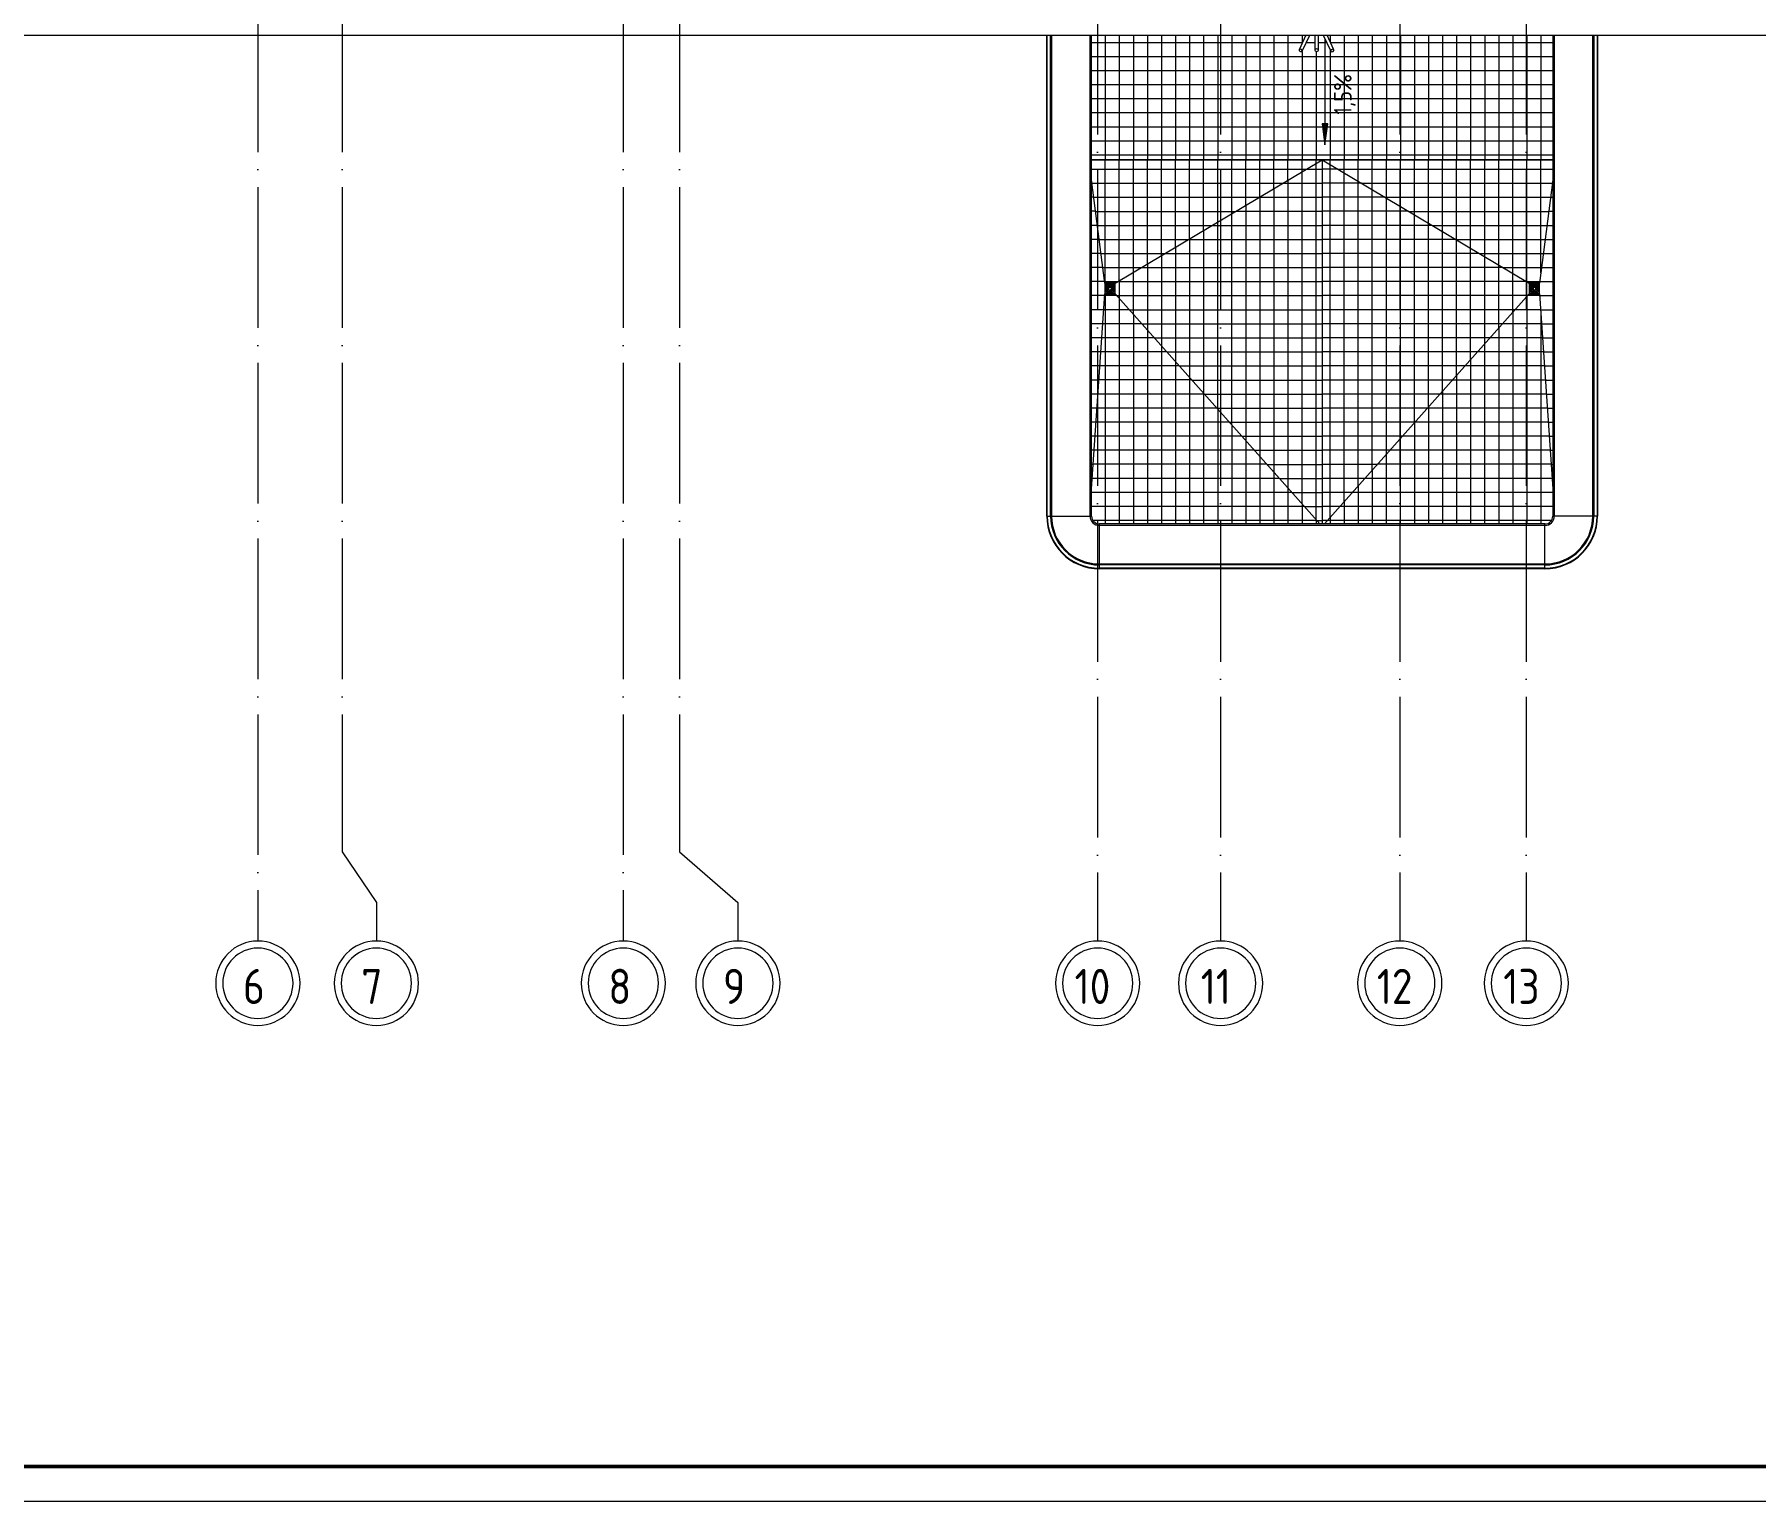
# Model space of a CAD drawing. Header units: millimetres. Extents: x -88595 to 880822, y -1054509 to -148035.
# Drawn here: x 518784 to 543276, y -304452 to -283580 of the extents above; entities that cross this region are included whole.
import ezdxf

# ---------------------------------------------------------------- set-up
doc = ezdxf.new("R2010")
doc.units = ezdxf.units.MM
doc.linetypes.add('ADSK_Линия сетки', pattern=[25, 20, -2.5, 0, -2.5])
for name, color, linetype, lineweight in [('Крыша', 7, 'Continuous', 9), ('Крыша штриховка', 7, 'Continuous', 9), ('Мебель', 7, 'Continuous', 18), ('Оборудование', 7, 'Continuous', 18), ('Ограждение', 7, 'Continuous', 9), ('Оси', 7, 'Continuous', 9), ('Основные надписи', 7, 'Continuous', 30), ('Размеры', 7, 'Continuous', 9), ('Тонкие линии', 7, 'Continuous', 18)]:
    doc.layers.add(name, color=color, linetype=linetype, lineweight=lineweight)
doc.styles.add('GOST Common_1', font='GOST_Common.ttf', dxfattribs={"width": 0.9, "height": 500})
doc.styles.add('GOST Common_2', font='GOST_Common.ttf', dxfattribs={"width": 0.9, "height": 350})

# ---------------------------------------------------------------- blocks, each defined once
blk = doc.blocks.new('ADSK_Рамка - Форма 3-3616731-План подвала_')
at = {"layer": 'Основные надписи', "lineweight": 50}
blk.add_line((-1361, -143.5), (-197, -143.5), dxfattribs=at)
at = {"layer": 'Тонкие линии', "lineweight": 20}
blk.add_line((-192, -148.5), (-1381, -148.5), dxfattribs=at)
blk = doc.blocks.new('Кровля')
at = {"layer": 'Размеры'}
blk.add_hatch(color=256, dxfattribs=at).paths.add_polyline_path([(549416, 641287), (549455, 641587), (549376, 641586)])
at = {"layer": 'Крыша'}
for p, q in [((552657, 641076), (546094, 641074)), ((546094, 641075), (552657, 641075)), ((546430, 639317), (549376, 641075)), ((549376, 641075), (549376, 635893)), ((549376, 641075), (552322, 639317)), ((546282, 639317), (546094, 640791)), ((552657, 640791), (552470, 639317)), ((546430, 639317), (546282, 639317)), ((546282, 639317), (546282, 639169)), ((546430, 639169), (546430, 639317)), ((552322, 639317), (552322, 639169)), ((552470, 639317), (552322, 639317)), ((552470, 639169), (552470, 639317)), ((546094, 636392), (546282, 639169)), ((546282, 639169), (546430, 639169)), ((546430, 639169), (549343, 635893)), ((549343, 635893), (546430, 639169)), ((549408, 635893), (552322, 639169)), ((552322, 639169), (549408, 635893)), ((552322, 639169), (552470, 639169)), ((552470, 639169), (552657, 636392))]:
    blk.add_line(p, q, dxfattribs=at)
at = {"layer": 'Крыша штриховка', "linetype": 'Continuous'}
for p, q in [((549094, 642740), (546094, 642740)), ((546289, 642847), (546289, 641074)), ((546489, 642847), (546489, 641074)), ((546689, 642847), (546689, 641074)), ((546889, 642847), (546889, 641074)), ((547089, 642847), (547089, 641074)), ((547289, 642847), (547289, 641074)), ((547489, 642847), (547489, 641074)), ((547689, 642847), (547689, 641074)), ((547889, 642847), (547889, 641075)), ((548089, 642847), (548089, 641075)), ((548289, 642847), (548289, 641075)), ((548489, 642847), (548489, 641075)), ((548689, 642847), (548689, 641075)), ((548889, 642847), (548889, 641075)), ((549089, 642847), (549089, 642730)), ((549272, 642740), (549149, 642740)), ((549442, 642740), (549321, 642740)), ((549489, 642847), (549489, 642757)), ((552657, 642740), (549497, 642740)), ((549689, 642847), (549689, 641075)), ((549889, 642847), (549889, 641075)), ((550089, 642847), (550089, 641075)), ((550289, 642847), (550289, 641075)), ((550489, 642847), (550489, 641075)), ((550689, 642847), (550689, 641075)), ((550889, 642847), (550889, 641075)), ((551089, 642847), (551089, 641075)), ((551289, 642847), (551289, 641076)), ((551489, 642847), (551489, 641076)), ((551689, 642847), (551689, 641076)), ((551889, 642847), (551889, 641076)), ((552089, 642847), (552089, 641076)), ((552289, 642847), (552289, 641076)), ((552489, 642847), (552489, 641076)), ((552657, 642540), (546094, 642540)), ((549089, 642615), (549089, 641075)), ((549289, 642617), (549289, 641075)), ((549489, 642639), (549489, 641075)), ((552657, 642340), (546094, 642340)), ((552657, 642140), (546094, 642140)), ((552657, 641940), (546094, 641940)), ((552657, 641740), (546094, 641740)), ((552657, 641540), (546094, 641540)), ((552657, 641340), (546094, 641340)), ((552657, 641140), (546094, 641140)), ((546289, 639317), (546289, 641074)), ((546489, 639353), (546489, 641074)), ((546689, 639472), (546689, 641074)), ((546889, 639592), (546889, 641074)), ((547089, 639711), (547089, 641074)), ((547289, 639830), (547289, 641074)), ((547489, 639949), (547489, 641074)), ((547689, 640069), (547689, 641074)), ((547889, 640188), (547889, 641075)), ((548089, 640307), (548089, 641075)), ((548289, 640427), (548289, 641075)), ((548489, 640546), (548489, 641075)), ((548689, 640665), (548689, 641075)), ((548889, 640785), (548889, 641075)), ((549089, 640904), (549089, 641075)), ((549288, 641023), (549288, 635955)), ((549289, 641023), (549289, 641075)), ((549489, 641007), (549489, 641074)), ((549489, 635985), (549489, 641007)), ((549689, 640888), (549689, 641074)), ((549889, 640769), (549889, 641074)), ((550089, 640650), (550089, 641074)), ((550289, 640530), (550289, 641074)), ((550489, 640411), (550489, 641074)), ((550689, 640292), (550689, 641074)), ((550889, 640172), (550889, 641074)), ((551089, 640053), (551089, 641074)), ((551289, 639934), (551289, 641075)), ((551489, 639814), (551489, 641075)), ((551689, 639695), (551689, 641075)), ((551889, 639576), (551889, 641075)), ((552089, 639456), (552089, 641075)), ((552289, 639337), (552289, 641075)), ((552489, 639467), (552489, 641075)), ((546094, 640940), (549149, 640940)), ((546100, 640741), (546094, 640741)), ((546100, 640740), (548814, 640740)), ((548816, 640741), (549376, 640741)), ((548888, 640784), (548888, 636405)), ((549088, 640903), (549088, 636180)), ((549151, 640941), (549376, 640941)), ((549599, 640941), (549376, 640941)), ((549935, 640741), (549376, 640741)), ((549602, 640940), (552657, 640940)), ((549689, 636209), (549689, 640887)), ((549889, 636434), (549889, 640768)), ((549937, 640740), (552651, 640740)), ((552651, 640741), (552657, 640741)), ((546126, 640541), (546094, 640541)), ((546126, 640540), (548479, 640540)), ((548480, 640541), (549376, 640541)), ((548488, 640546), (548488, 636855)), ((548688, 640665), (548688, 636630)), ((550270, 640541), (549376, 640541)), ((550089, 636659), (550089, 640649)), ((550272, 640540), (552625, 640540)), ((550289, 636884), (550289, 640530)), ((552625, 640541), (552657, 640541)), ((546151, 640341), (546094, 640341)), ((546151, 640340), (548144, 640340)), ((548088, 640307), (548088, 637304)), ((548145, 640341), (549376, 640341)), ((548288, 640426), (548288, 637080)), ((550605, 640341), (549376, 640341)), ((550489, 637109), (550489, 640410)), ((550607, 640340), (552600, 640340)), ((550689, 637334), (550689, 640291)), ((552600, 640341), (552657, 640341)), ((546177, 640141), (546094, 640141)), ((546177, 640140), (547809, 640140)), ((547688, 640068), (547688, 637754)), ((547810, 640141), (549376, 640141)), ((547888, 640188), (547888, 637529)), ((550941, 640141), (549376, 640141)), ((550889, 637559), (550889, 640172)), ((550942, 640140), (552574, 640140)), ((551089, 637783), (551089, 640053)), ((552574, 640141), (552657, 640141)), ((546202, 639941), (546094, 639941)), ((546202, 639941), (547474, 639941)), ((547288, 639830), (547288, 638204)), ((547475, 639941), (549376, 639941)), ((547488, 639949), (547488, 637979)), ((551276, 639941), (549376, 639941)), ((551277, 639941), (552549, 639941)), ((551289, 638008), (551289, 639933)), ((551489, 638233), (551489, 639814)), ((552549, 639941), (552657, 639941)), ((546228, 639741), (546094, 639741)), ((546253, 639541), (546094, 639541)), ((546228, 639741), (547139, 639741)), ((546253, 639541), (546804, 639541)), ((546804, 639541), (549376, 639541)), ((546888, 639591), (546888, 638654)), ((547088, 639710), (547088, 638429)), ((547139, 639741), (549376, 639741)), ((551611, 639741), (549376, 639741)), ((551947, 639541), (549376, 639541)), ((551612, 639741), (552523, 639741)), ((551689, 638458), (551689, 639695)), ((551889, 638683), (551889, 639576)), ((551947, 639541), (552498, 639541)), ((552498, 639541), (552657, 639541)), ((552523, 639741), (552657, 639741)), ((546279, 639341), (546094, 639341)), ((546279, 639341), (546469, 639341)), ((546469, 639341), (549376, 639341)), ((546488, 639353), (546488, 639103)), ((546688, 639472), (546688, 638878)), ((552282, 639341), (549376, 639341)), ((552089, 638908), (552089, 639456)), ((552282, 639341), (552472, 639341)), ((552289, 639133), (552289, 639337)), ((552472, 639341), (552657, 639341)), ((546280, 639141), (546094, 639141)), ((546454, 639141), (546280, 639141)), ((546289, 639169), (546289, 635893)), ((546455, 639141), (549376, 639141)), ((546489, 639102), (546489, 635893)), ((552296, 639141), (549376, 639141)), ((552288, 639132), (552288, 635893)), ((552471, 639141), (552296, 639141)), ((552471, 639141), (552657, 639141)), ((546266, 638941), (546094, 638941)), ((546632, 638941), (546266, 638941)), ((546633, 638941), (549376, 638941)), ((546689, 638877), (546689, 635893)), ((552118, 638941), (549376, 638941)), ((552088, 638907), (552088, 635893)), ((552485, 638941), (552119, 638941)), ((552485, 638941), (552657, 638941)), ((552488, 638890), (552488, 635893)), ((546253, 638741), (546094, 638741)), ((546239, 638541), (546094, 638541)), ((546988, 638541), (546239, 638541)), ((546810, 638741), (546253, 638741)), ((546811, 638741), (549376, 638741)), ((546889, 638652), (546889, 635893)), ((546988, 638541), (549376, 638541)), ((551940, 638741), (549376, 638741)), ((551763, 638541), (549376, 638541)), ((552512, 638541), (551763, 638541)), ((551888, 638682), (551888, 635893)), ((552498, 638741), (551941, 638741)), ((552498, 638741), (552657, 638741)), ((552512, 638541), (552657, 638541)), ((546225, 638341), (546094, 638341)), ((547165, 638341), (546226, 638341)), ((547089, 638427), (547089, 635893)), ((547166, 638341), (549376, 638341)), ((551585, 638341), (549376, 638341)), ((552525, 638341), (551585, 638341)), ((551688, 638458), (551688, 635893)), ((552526, 638341), (552657, 638341)), ((546212, 638141), (546094, 638141)), ((547343, 638141), (546212, 638141)), ((547289, 638203), (547289, 635893)), ((547344, 638141), (549376, 638141)), ((551407, 638141), (549376, 638141)), ((552539, 638141), (551407, 638141)), ((551488, 638233), (551488, 635893)), ((552539, 638141), (552657, 638141)), ((546198, 637941), (546094, 637941)), ((547521, 637942), (546198, 637942)), ((547489, 637978), (547489, 635893)), ((547522, 637941), (549376, 637941)), ((551229, 637941), (549376, 637941)), ((552553, 637941), (551229, 637941)), ((551288, 638008), (551288, 635893)), ((552553, 637941), (552657, 637941)), ((546185, 637741), (546094, 637741)), ((546171, 637541), (546094, 637541)), ((547877, 637542), (546171, 637542)), ((547699, 637742), (546185, 637742)), ((547689, 637753), (547689, 635893)), ((547700, 637741), (549376, 637741)), ((547878, 637541), (549376, 637541)), ((551051, 637741), (549376, 637741)), ((550873, 637541), (549376, 637541)), ((552580, 637542), (550874, 637542)), ((550888, 637558), (550888, 635893)), ((552566, 637741), (551052, 637741)), ((551088, 637783), (551088, 635893)), ((552566, 637741), (552657, 637741)), ((552580, 637541), (552657, 637541)), ((546158, 637341), (546094, 637341)), ((548055, 637342), (546158, 637342)), ((547889, 637528), (547889, 635893)), ((548056, 637341), (549376, 637341)), ((548089, 637303), (548089, 635893)), ((550695, 637341), (549376, 637341)), ((550688, 637333), (550688, 635893)), ((552593, 637342), (550696, 637342)), ((552593, 637341), (552657, 637341)), ((546144, 637141), (546094, 637141)), ((548233, 637142), (546144, 637142)), ((548234, 637141), (549376, 637141)), ((548289, 637078), (548289, 635893)), ((550517, 637141), (549376, 637141)), ((550488, 637108), (550488, 635893)), ((552607, 637142), (550518, 637142)), ((552607, 637141), (552657, 637141)), ((546131, 636941), (546094, 636941)), ((548411, 636942), (546131, 636942)), ((548411, 636941), (549376, 636941)), ((548489, 636854), (548489, 635893)), ((550340, 636941), (549376, 636941)), ((550288, 636883), (550288, 635893)), ((552620, 636942), (550340, 636942)), ((552620, 636941), (552657, 636941)), ((546117, 636741), (546094, 636741)), ((548588, 636742), (546117, 636742)), ((548589, 636741), (549376, 636741)), ((548689, 636629), (548689, 635893)), ((550162, 636741), (549376, 636741)), ((550088, 636659), (550088, 635893)), ((552634, 636742), (550162, 636742)), ((552634, 636741), (552657, 636741)), ((546104, 636541), (546094, 636541)), ((548944, 636342), (546094, 636342)), ((548766, 636542), (546104, 636542)), ((548767, 636541), (549376, 636541)), ((548889, 636404), (548889, 635893)), ((548945, 636341), (549376, 636341)), ((549984, 636541), (549376, 636541)), ((549806, 636341), (549376, 636341)), ((552657, 636342), (549807, 636342)), ((549888, 636434), (549888, 635893)), ((552647, 636542), (549984, 636542)), ((552647, 636541), (552657, 636541)), ((549122, 636142), (546094, 636142)), ((549089, 636179), (549089, 635893)), ((549123, 636141), (549376, 636141)), ((549628, 636141), (549376, 636141)), ((552657, 636142), (549629, 636142)), ((549688, 636209), (549688, 635893)), ((549300, 635942), (546114, 635942)), ((549289, 635954), (549289, 635893)), ((549301, 635941), (549376, 635941)), ((549450, 635941), (549376, 635941)), ((552637, 635942), (549451, 635942)), ((549488, 635984), (549488, 635893))]:
    blk.add_line(p, q, dxfattribs=at)
at = {"layer": 'Мебель'}
for p, q in [((549144, 642847), (549048, 642640)), ((549093, 642619), (549199, 642847)), ((549272, 642847), (549272, 642633)), ((549322, 642633), (549322, 642847)), ((549392, 642847), (549498, 642619)), ((549543, 642640), (549447, 642847))]:
    blk.add_line(p, q, dxfattribs=at)
for centre, major_axis, ratio, start_param, end_param in [((549071, 642630), (-22.7, 10.5), 0.627171, 3.776342, 6.917934), ((549071, 642630), (-22.7, 10.5), 0.627171, 0.634749, 3.776342), ((549297, 642633), (25, 0), 0.707107, 0, 3.141593), ((549297, 642633), (-25, 0), 0.707107, 0, 3.141593), ((549521, 642629), (22.7, 10.5), 0.627171, 2.506844, 5.648436), ((549521, 642629), (22.7, 10.5), 0.627171, 5.648436, 8.790029)]:
    blk.add_ellipse(centre, major_axis=major_axis, ratio=ratio, start_param=start_param, end_param=end_param, dxfattribs=at)
at = {"layer": 'Оборудование'}
for p, q in [((546430, 639317), (546282, 639317)), ((546282, 639317), (546282, 639169)), ((546286, 639173), (546286, 639313)), ((546286, 639313), (546426, 639313)), ((546293, 639284), (546293, 639204)), ((546295, 639284), (546295, 639204)), ((546303, 639284), (546303, 639204)), ((546305, 639284), (546305, 639204)), ((546309, 639268), (546309, 639220)), ((546311, 639268), (546311, 639220)), ((546315, 639306), (546395, 639306)), ((546315, 639304), (546395, 639304)), ((546315, 639296), (546395, 639296)), ((546315, 639294), (546395, 639294)), ((546319, 639268), (546319, 639220)), ((546321, 639268), (546321, 639220)), ((546331, 639290), (546379, 639290)), ((546331, 639288), (546379, 639288)), ((546331, 639280), (546379, 639280)), ((546331, 639278), (546379, 639278)), ((546347, 639274), (546363, 639274)), ((546347, 639272), (546363, 639272)), ((546347, 639264), (546363, 639264)), ((546347, 639262), (546363, 639262)), ((546390, 639268), (546390, 639220)), ((546392, 639268), (546392, 639220)), ((546400, 639268), (546400, 639220)), ((546402, 639268), (546402, 639220)), ((546406, 639284), (546406, 639204)), ((546408, 639284), (546408, 639204)), ((546416, 639284), (546416, 639204)), ((546418, 639284), (546418, 639204)), ((546426, 639313), (546426, 639173)), ((546430, 639169), (546430, 639317)), ((552326, 639173), (552326, 639313)), ((552326, 639313), (552466, 639313)), ((552333, 639284), (552333, 639204)), ((552335, 639284), (552335, 639204)), ((552343, 639284), (552343, 639204)), ((552345, 639284), (552345, 639204)), ((552349, 639268), (552349, 639220)), ((552351, 639268), (552351, 639220)), ((552355, 639306), (552435, 639306)), ((552355, 639304), (552435, 639304)), ((552355, 639296), (552435, 639296)), ((552355, 639294), (552435, 639294)), ((552359, 639268), (552359, 639220)), ((552361, 639268), (552361, 639220)), ((552371, 639290), (552419, 639290)), ((552371, 639288), (552419, 639288)), ((552371, 639280), (552419, 639280)), ((552371, 639278), (552419, 639278)), ((552387, 639274), (552403, 639274)), ((552387, 639272), (552403, 639272)), ((552387, 639264), (552403, 639264)), ((552387, 639262), (552403, 639262)), ((552430, 639268), (552430, 639220)), ((552432, 639268), (552432, 639220)), ((552440, 639268), (552440, 639220)), ((552442, 639268), (552442, 639220)), ((552446, 639284), (552446, 639204)), ((552448, 639284), (552448, 639204)), ((552456, 639284), (552456, 639204)), ((552458, 639284), (552458, 639204)), ((552466, 639313), (552466, 639173)), ((546282, 639169), (546430, 639169)), ((546426, 639173), (546286, 639173)), ((546315, 639193), (546395, 639193)), ((546315, 639191), (546395, 639191)), ((546315, 639183), (546395, 639183)), ((546315, 639181), (546395, 639181)), ((546325, 639252), (546325, 639236)), ((546327, 639252), (546327, 639236)), ((546331, 639209), (546379, 639209)), ((546331, 639207), (546379, 639207)), ((546331, 639199), (546379, 639199)), ((546331, 639197), (546379, 639197)), ((546335, 639252), (546335, 639236)), ((546337, 639252), (546337, 639236)), ((546347, 639225), (546363, 639225)), ((546347, 639223), (546363, 639223)), ((546347, 639215), (546363, 639215)), ((546347, 639213), (546363, 639213)), ((546374, 639252), (546374, 639236)), ((546376, 639252), (546376, 639236)), ((546384, 639252), (546384, 639236)), ((546386, 639252), (546386, 639236)), ((552466, 639173), (552326, 639173)), ((552355, 639193), (552435, 639193)), ((552355, 639191), (552435, 639191)), ((552355, 639183), (552435, 639183)), ((552355, 639181), (552435, 639181)), ((552365, 639252), (552365, 639236)), ((552367, 639252), (552367, 639236)), ((552371, 639209), (552419, 639209)), ((552371, 639207), (552419, 639207)), ((552371, 639199), (552419, 639199)), ((552371, 639197), (552419, 639197)), ((552375, 639252), (552375, 639236)), ((552377, 639252), (552377, 639236)), ((552387, 639225), (552403, 639225)), ((552387, 639223), (552403, 639223)), ((552387, 639215), (552403, 639215)), ((552387, 639213), (552403, 639213)), ((552414, 639252), (552414, 639236)), ((552416, 639252), (552416, 639236)), ((552424, 639252), (552424, 639236)), ((552426, 639252), (552426, 639236))]:
    blk.add_line(p, q, dxfattribs=at)
for centre, radius, start, end in [((546299, 639284), 6.24, 0, 180), ((546299, 639284), 3.76, 0, 180), ((546315, 639300), 6.24, 90, 270), ((546315, 639268), 6.24, 0, 180), ((546315, 639300), 3.76, 90, 270), ((546315, 639268), 3.76, 0, 180), ((546331, 639284), 6.24, 90, 270), ((546331, 639252), 6.24, 0, 180), ((546331, 639284), 3.76, 90, 270), ((546331, 639252), 3.76, 0, 180), ((546347, 639268), 6.24, 90, 270), ((546347, 639268), 3.76, 90, 270), ((546363, 639268), 6.24, 270, 90), ((546363, 639268), 3.76, 270, 90), ((546380, 639252), 6.24, 0, 180), ((546380, 639252), 3.76, 0, 180), ((546379, 639284), 6.24, 270, 90), ((546379, 639284), 3.76, 270, 90), ((546396, 639268), 6.24, 0, 180), ((546396, 639268), 3.76, 0, 180), ((546395, 639300), 6.24, 270, 90), ((546395, 639300), 3.76, 270, 90), ((546412, 639284), 6.24, 0, 180), ((546412, 639284), 3.76, 0, 180), ((552339, 639284), 6.24, 0, 180), ((552339, 639284), 3.76, 0, 180), ((552355, 639300), 6.24, 90, 270), ((552355, 639268), 6.24, 0, 180), ((552355, 639300), 3.76, 90, 270), ((552355, 639268), 3.76, 0, 180), ((552371, 639284), 6.24, 90, 270), ((552371, 639252), 6.24, 0, 180), ((552371, 639284), 3.76, 90, 270), ((552371, 639252), 3.76, 0, 180), ((552387, 639268), 6.24, 90, 270), ((552387, 639268), 3.76, 90, 270), ((552403, 639268), 6.24, 270, 90), ((552403, 639268), 3.76, 270, 90), ((552420, 639252), 6.24, 0, 180), ((552420, 639252), 3.76, 0, 180), ((552419, 639284), 6.24, 270, 90), ((552419, 639284), 3.76, 270, 90), ((552436, 639268), 6.24, 0, 180), ((552436, 639268), 3.76, 0, 180), ((552435, 639300), 6.24, 270, 90), ((552435, 639300), 3.76, 270, 90), ((552452, 639284), 6.24, 0, 180), ((552452, 639284), 3.76, 0, 180), ((546299, 639204), 6.24, 180, 0), ((546299, 639204), 3.76, 180, 0), ((546315, 639220), 6.24, 180, 0), ((546315, 639187), 6.24, 90, 270), ((546315, 639220), 3.76, 180, 0), ((546315, 639187), 3.76, 90, 270), ((546331, 639236), 6.24, 180, 0), ((546331, 639203), 6.24, 90, 270), ((546331, 639236), 3.76, 180, 0), ((546331, 639203), 3.76, 90, 270), ((546347, 639219), 6.24, 90, 270), ((546347, 639219), 3.76, 90, 270), ((546363, 639219), 6.24, 270, 90), ((546363, 639219), 3.76, 270, 90), ((546380, 639236), 6.24, 180, 0), ((546380, 639236), 3.76, 180, 0), ((546379, 639203), 6.24, 270, 90), ((546379, 639203), 3.76, 270, 90), ((546396, 639220), 6.24, 180, 0), ((546396, 639220), 3.76, 180, 0), ((546395, 639187), 6.24, 270, 90), ((546395, 639187), 3.76, 270, 90), ((546412, 639204), 6.24, 180, 0), ((546412, 639204), 3.76, 180, 0), ((552339, 639204), 6.24, 180, 0), ((552339, 639204), 3.76, 180, 0), ((552355, 639220), 6.24, 180, 0), ((552355, 639187), 6.24, 90, 270), ((552355, 639220), 3.76, 180, 0), ((552355, 639187), 3.76, 90, 270), ((552371, 639236), 6.24, 180, 0), ((552371, 639203), 6.24, 90, 270), ((552371, 639236), 3.76, 180, 0), ((552371, 639203), 3.76, 90, 270), ((552387, 639219), 6.24, 90, 270), ((552387, 639219), 3.76, 90, 270), ((552403, 639219), 6.24, 270, 90), ((552403, 639219), 3.76, 270, 90), ((552420, 639236), 6.24, 180, 0), ((552420, 639236), 3.76, 180, 0), ((552419, 639203), 6.24, 270, 90), ((552419, 639203), 3.76, 270, 90), ((552436, 639220), 6.24, 180, 0), ((552436, 639220), 3.76, 180, 0), ((552435, 639187), 6.24, 270, 90), ((552435, 639187), 3.76, 270, 90), ((552452, 639204), 6.24, 180, 0), ((552452, 639204), 3.76, 180, 0)]:
    blk.add_arc(centre, radius, start, end, dxfattribs=at)
at = {"layer": 'Ограждение'}
for p, q in [((514692, 642847), (583769, 642847)), ((545457, 636005), (545457, 642847)), ((545463, 636005), (545463, 642847)), ((545510, 636005), (545510, 642847)), ((545525, 642847), (545525, 636005)), ((546073, 636005), (546073, 642847)), ((546094, 636005), (546094, 642847)), ((552657, 642847), (552657, 636005)), ((552679, 642847), (552679, 636005)), ((553226, 636005), (553226, 642847)), ((553241, 642847), (553241, 636005)), ((553288, 642847), (553288, 636005)), ((553294, 642847), (553294, 636005)), ((545457, 636005), (545463, 636005)), ((545463, 636005), (545510, 636005)), ((545510, 636005), (545525, 636005)), ((545525, 636005), (546073, 636005)), ((546073, 636005), (546094, 636005)), ((546206, 635872), (546206, 635893)), ((552546, 635893), (546206, 635893)), ((546206, 635324), (546206, 635872)), ((552546, 635872), (546206, 635872)), ((552546, 635872), (552546, 635893)), ((552546, 635324), (552546, 635872)), ((552679, 636005), (552657, 636005)), ((553226, 636005), (552679, 636005)), ((553241, 636005), (553226, 636005)), ((553288, 636005), (553241, 636005)), ((553294, 636005), (553288, 636005)), ((546206, 635324), (552546, 635324)), ((546206, 635310), (546206, 635324)), ((546206, 635263), (546206, 635310)), ((552546, 635310), (546206, 635310)), ((546206, 635256), (546206, 635263)), ((552546, 635263), (546206, 635263)), ((552546, 635256), (546206, 635256)), ((552546, 635310), (552546, 635324)), ((552546, 635263), (552546, 635310)), ((552546, 635256), (552546, 635263))]:
    blk.add_line(p, q, dxfattribs=at)
for centre, radius, start, end in [((546206, 636005), 749, 180, 270), ((546206, 636005), 742, 180, 270), ((546206, 636005), 695, 180, 270), ((546206, 636005), 681, 180, 270), ((546206, 636005), 133, 180, 270), ((546206, 636005), 112, 180, 270), ((552546, 636005), 112, 270, 0), ((552546, 636005), 681, 270, 0), ((552546, 636005), 133, 270, 0), ((552546, 636005), 749, 270, 0), ((552546, 636005), 742, 270, 0), ((552546, 636005), 695, 270, 0)]:
    blk.add_arc(centre, radius, start, end, dxfattribs=at)
at = {"layer": 'Оси', "linetype": 'ADSK_Линия сетки', "ltscale": 100}
for p, q in [((546181, 695936), (546181, 629959)), ((547931, 695936), (547931, 629959)), ((550481, 695936), (550481, 629959)), ((552281, 695936), (552281, 629959)), ((534231, 660685), (534231, 629959)), ((535431, 660685), (535431, 631229)), ((539431, 660685), (539431, 629959)), ((540231, 660685), (540231, 631229))]:
    blk.add_line(p, q, dxfattribs=at)
at = {"layer": 'Оси', "ltscale": 100}
for p, q in [((535431, 631229), (535917, 630508)), ((540231, 631229), (541062, 630508)), ((535917, 630508), (535917, 629959)), ((541062, 630508), (541062, 629959))]:
    blk.add_line(p, q, dxfattribs=at)
at = {"layer": 'Оси', "lineweight": 20}
for centre, radius, start, end in [((534231, 629359), 600, 0, 180), ((535917, 629359), 600, 0, 180), ((539431, 629359), 600, 0, 180), ((541062, 629359), 600, 0, 180), ((546181, 629359), 600, 0, 180), ((547931, 629359), 600, 0, 180), ((550481, 629359), 600, 0, 180), ((552281, 629359), 600, 0, 180), ((534231, 629359), 500, 0, 180), ((535917, 629359), 500, 0, 180), ((539431, 629359), 500, 0, 180), ((541062, 629359), 500, 0, 180), ((546181, 629359), 500, 0, 180), ((547931, 629359), 500, 0, 180), ((550481, 629359), 500, 0, 180), ((552281, 629359), 500, 0, 180), ((534231, 629359), 600, 180, 0), ((534231, 629359), 500, 180, 0), ((535917, 629359), 600, 180, 0), ((535917, 629359), 500, 180, 0), ((539431, 629359), 600, 180, 0), ((539431, 629359), 500, 180, 0), ((541062, 629359), 600, 180, 0), ((541062, 629359), 500, 180, 0), ((546181, 629359), 600, 180, 0), ((546181, 629359), 500, 180, 0), ((547931, 629359), 600, 180, 0), ((547931, 629359), 500, 180, 0), ((550481, 629359), 600, 180, 0), ((550481, 629359), 500, 180, 0), ((552281, 629359), 600, 180, 0), ((552281, 629359), 500, 180, 0)]:
    blk.add_arc(centre, radius, start, end, dxfattribs=at)
at = {"layer": 'Размеры', "lineweight": 20}
blk.add_line((549415, 642787), (549416, 641287), dxfattribs=at)
at = {"layer": 'Размеры'}
for p, q in [((549455, 641587), (549376, 641586)), ((549376, 641586), (549416, 641287)), ((549416, 641287), (549455, 641587))]:
    blk.add_line(p, q, dxfattribs=at)
at = {"layer": 'Оси', "style": 'GOST Common_1', "width": 0.9}
for s, p in [('6', (534019, 629064)), ('7', (535703, 629064)), ('8', (539219, 629064)), ('9', (540850, 629064)), ('10', (545853, 629064)), ('11', (547648, 629064)), ('12', (550153, 629064)), ('13', (551953, 629064))]:
    blk.add_text(s, height=500, dxfattribs=at).set_placement(p)
at = {"layer": 'Размеры', "style": 'GOST Common_2', "width": 0.9}
blk.add_text('1,5%%%', height=250, rotation=90, dxfattribs=at).set_placement((549795, 641717))

msp = doc.modelspace()

# ---------------------------------------------------------------- block references
at = {"layer": 'Оборудование', "color": 5, "true_color": 0x0000ff}
msp.add_blockref('Кровля', (-12267, -926437), dxfattribs=at)
at = {"layer": 'Основные надписи', "lineweight": 9, "xscale": 100, "yscale": 100, "zscale": 100}
msp.add_blockref('ADSK_Рамка - Форма 3-3616731-План подвала_', (616263, -289602), dxfattribs=at)

doc.saveas('drawing.dxf')
